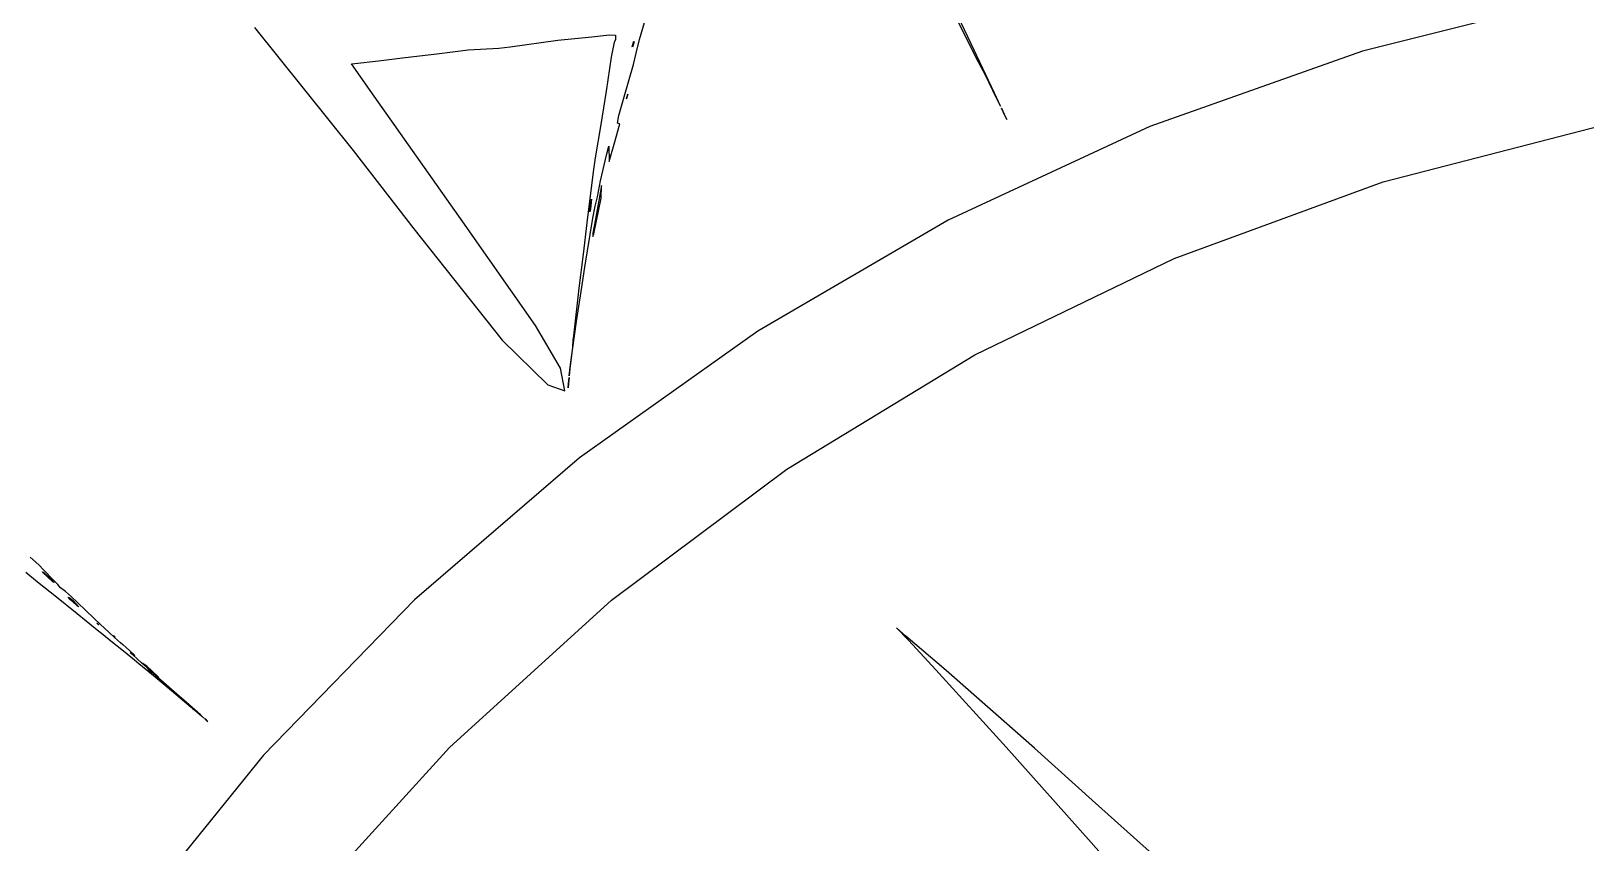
# Model space of a CAD drawing. Extents: x 0 to 792, y 0 to 189.
# Drawn here: x 344.04 to 383.71, y 133 to 153.72 of the extents above; entities that cross this region are included whole.
import ezdxf

# ---------------------------------------------------------------- set-up
doc = ezdxf.new("R2010")
doc.units = 0

msp = doc.modelspace()

# ---------------------------------------------------------------- linework, layer by layer
at = {"layer": 'Layer 1'}
for p, q in [((383.68398, 154.629333), (378.011557, 153.202669)), ((359.565502, 153.506871), (359.68782, 153.939438)), ((367.530522, 154.269824), (368.203709, 152.934704)), ((368.022223, 153.39224), (367.605663, 154.268336)), ((349.73938, 153.81294), (352.25732, 150.67114)), ((357.482521, 153.488809), (358.349067, 153.572387)), ((358.349067, 153.572387), (358.721434, 153.610467)), ((358.721434, 153.610467), (358.80905, 153.623325)), ((358.80905, 153.623325), (358.948843, 153.612445)), ((358.948843, 153.612445), (358.952419, 153.504964)), ((354.394192, 153.140982), (355.18913, 153.243685)), ((355.18913, 153.243685), (355.975118, 153.28489)), ((355.975118, 153.28489), (356.263831, 153.320249)), ((356.263831, 153.320249), (357.482521, 153.488809)), ((358.878598, 153.267664), (358.841805, 153.052611)), ((358.905776, 153.390227), (358.878598, 153.267664)), ((358.912372, 153.420726), (358.905776, 153.390227)), ((358.916647, 153.429791), (358.912372, 153.420726)), ((358.9246, 153.444712), (358.916647, 153.429791)), ((358.952419, 153.504964), (358.9246, 153.444712)), ((359.378341, 153.321232), (359.41639, 153.4616)), ((359.387109, 153.306231), (359.378341, 153.321232)), ((359.42421, 153.44759), (359.387109, 153.306231)), ((359.411798, 152.8689), (359.473927, 153.153927)), ((359.41639, 153.4616), (359.42421, 153.44759)), ((359.473927, 153.153927), (359.565502, 153.506871)), ((368.617486, 152.13188), (368.022223, 153.39224)), ((378.011557, 153.202669), (372.588904, 151.280122)), ((352.2172, 152.880768), (352.295392, 152.889833)), ((352.78949, 152.060143), (352.2172, 152.880768)), ((352.295392, 152.889833), (352.900329, 152.959895)), ((352.900329, 152.959895), (353.58656, 153.04133)), ((353.58656, 153.04133), (354.394192, 153.140982)), ((358.841805, 153.052611), (358.70775, 152.188961)), ((359.172025, 152.040691), (359.411798, 152.8689)), ((368.203709, 152.934704), (368.269483, 152.807272)), ((368.269483, 152.807272), (368.371227, 152.621488)), ((368.371227, 152.621488), (368.675462, 151.997941)), ((355.05799, 148.846723), (352.78949, 152.060143)), ((358.70775, 152.188961), (358.578921, 151.331571)), ((359.036208, 151.561391), (359.172025, 152.040691)), ((359.231272, 151.992057), (359.250486, 152.045798)), ((359.235, 152.035), (359.231272, 151.992057)), ((359.262621, 152.105228), (359.235, 152.035)), ((359.235, 152.035), (359.235, 152.035)), ((359.250486, 152.045798), (359.262621, 152.105228)), ((368.770766, 151.806137), (368.617486, 152.13188)), ((368.675462, 151.997941), (368.770766, 151.806137)), ((359.005217, 151.370166), (359.036208, 151.561391)), ((368.879753, 151.58154), (368.796052, 151.75529)), ((368.796052, 151.75529), (368.870914, 151.5986)), ((368.870914, 151.5986), (368.936, 151.464)), ((368.936, 151.464), (368.879753, 151.58154)), ((358.578921, 151.331571), (358.432448, 150.483336)), ((358.914466, 150.830857), (359.059246, 151.349971)), ((359.059246, 151.349971), (359.005217, 151.370166)), ((372.588904, 151.280122), (367.437283, 148.89049)), ((368.936, 151.464), (368.936, 151.464)), ((378.542915, 149.870017), (384.11257, 151.305533)), ((358.725708, 150.582333), (358.776945, 150.778833)), ((358.776945, 150.778833), (358.790853, 150.390213)), ((358.790853, 150.390213), (358.914466, 150.830857)), ((352.25732, 150.67114), (353.80644, 148.67456)), ((358.432448, 150.483336), (358.380211, 150.127835)), ((358.567305, 149.896638), (358.725708, 150.582333)), ((358.380211, 150.127835), (358.218955, 148.821815)), ((358.59479, 149.780537), (358.439768, 148.916887)), ((358.488579, 149.486242), (358.567305, 149.896638)), ((358.585, 149.451), (358.59479, 149.780537)), ((373.201783, 147.911361), (378.542915, 149.870017)), ((358.3131, 149.1811), (358.293175, 149.103537)), ((358.297346, 149.160244), (358.341463, 149.424666)), ((358.341463, 149.424666), (358.3131, 149.1811)), ((358.368352, 148.943557), (358.434003, 149.249932)), ((358.394141, 148.546067), (358.585, 149.451)), ((358.434003, 149.249932), (358.488579, 149.486242)), ((358.585, 149.451), (358.585, 149.451)), ((356.90459, 146.202863), (355.05799, 148.846723)), ((358.218955, 148.821815), (358.120787, 148.020973)), ((358.170049, 147.694897), (358.368352, 148.943557)), ((358.293175, 149.103537), (358.297346, 149.160244)), ((358.439768, 148.916887), (358.3753, 148.563201)), ((367.437283, 148.89049), (362.577956, 146.062572)), ((353.80644, 148.67456), (356.05559, 145.83394)), ((358.3753, 148.563201), (358.368459, 148.47543)), ((358.368459, 148.47543), (358.394141, 148.546067)), ((358.120787, 148.020973), (358.018448, 147.156496)), ((358.072262, 147.07168), (358.170049, 147.694897)), ((368.118635, 145.459026), (373.201783, 147.911361)), ((358.018448, 147.156496), (357.875977, 145.945176)), ((357.95735, 146.302817), (358.072262, 147.07168)), ((357.544458, 145.119963), (356.90459, 146.202863)), ((357.802371, 145.210687), (357.95735, 146.302817)), ((362.577956, 146.062572), (358.032185, 142.825167)), ((356.05559, 145.83394), (357.22743, 144.69094)), ((357.850487, 145.65158), (357.786112, 145.097846)), ((357.863994, 145.828381), (357.850487, 145.65158)), ((357.875977, 145.945176), (357.863994, 145.828381)), ((363.322933, 142.542474), (368.118635, 145.459026)), ((357.659087, 144.539331), (357.544458, 145.119963)), ((357.751386, 144.720679), (357.766603, 144.87703)), ((357.766603, 144.87703), (357.752492, 144.736658)), ((357.770802, 144.922115), (357.802371, 145.210687)), ((357.786112, 145.097846), (357.770802, 144.922115)), ((357.22743, 144.69094), (357.659087, 144.539331)), ((357.752492, 144.736658), (357.741, 144.616)), ((357.741, 144.616), (357.751386, 144.720679)), ((357.741, 144.616), (357.741, 144.616)), ((358.032185, 142.825167), (353.821234, 139.207074)), ((358.844138, 139.191165), (363.322933, 142.542474)), ((344.231203, 140.094693), (344.009746, 140.293171)), ((344.355697, 139.97196), (344.231203, 140.094693)), ((343.900847, 139.912272), (344.150069, 139.702914)), ((344.150069, 139.702914), (344.245291, 139.629638)), ((344.337039, 139.89992), (344.328374, 139.914508)), ((344.328374, 139.914508), (344.353, 139.908)), ((344.595616, 139.66072), (344.337039, 139.89992)), ((344.352566, 139.908243), (344.492266, 139.785431)), ((344.353, 139.908), (344.352566, 139.908243)), ((344.619146, 139.699218), (344.355697, 139.97196)), ((344.492266, 139.785431), (344.609628, 139.668715)), ((344.614584, 139.649182), (344.595616, 139.66072)), ((344.609628, 139.668715), (344.614584, 139.649182)), ((344.715883, 139.596771), (344.619146, 139.699218)), ((344.245291, 139.629638), (344.64628, 139.316422)), ((344.64628, 139.316422), (345.209293, 138.857396)), ((344.791107, 139.512449), (344.715883, 139.596771)), ((344.915815, 139.417577), (344.791107, 139.512449)), ((345.06765, 139.283474), (344.915815, 139.417577)), ((345.047125, 139.200707), (344.982229, 139.270356)), ((344.982229, 139.270356), (345.006, 139.263)), ((345.005969, 139.263433), (345.108362, 139.185952)), ((345.006, 139.263), (345.005969, 139.263433)), ((345.216418, 139.143021), (345.06765, 139.283474)), ((345.195275, 139.064871), (345.047125, 139.200707)), ((345.108362, 139.185952), (345.251082, 139.030911)), ((345.220111, 139.043111), (345.195275, 139.064871)), ((345.440655, 138.924347), (345.216418, 139.143021)), ((345.253955, 139.021846), (345.220111, 139.043111)), ((345.251082, 139.030911), (345.253955, 139.021846)), ((345.815801, 138.561511), (345.440655, 138.924347)), ((353.821234, 139.207074), (349.966363, 135.237092)), ((354.711712, 135.434562), (358.844138, 139.191165)), ((345.209293, 138.857396), (345.443732, 138.667571)), ((345.443732, 138.667571), (345.766478, 138.407851)), ((345.760408, 138.56694), (345.717205, 138.606008)), ((345.717205, 138.606008), (345.723, 138.604)), ((345.723, 138.604), (345.72318, 138.60436)), ((345.72318, 138.60436), (345.76594, 138.566034)), ((345.76594, 138.566034), (345.760408, 138.56694)), ((345.904811, 138.485433), (345.815801, 138.561511)), ((346.163967, 138.2436), (345.904811, 138.485433)), ((366.360591, 138.274345), (366.12374, 138.489909)), ((366.12374, 138.489909), (366.42511, 138.175189)), ((345.766478, 138.407851), (345.836661, 138.351308)), ((345.836661, 138.351308), (346.118237, 138.126862)), ((346.118237, 138.126862), (346.39705, 137.902913)), ((346.162642, 138.269022), (346.144043, 138.284846)), ((346.144043, 138.284846), (346.166, 138.262)), ((346.179476, 138.252122), (346.162642, 138.269022)), ((346.315495, 138.102322), (346.163967, 138.2436)), ((346.166, 138.262), (346.179476, 138.252122)), ((346.375933, 138.053113), (346.315495, 138.102322)), ((367.383681, 137.398085), (366.360591, 138.274345)), ((366.42511, 138.175189), (367.122808, 137.414318)), ((346.381413, 138.066796), (346.375933, 138.053113)), ((346.546459, 137.912579), (346.381413, 138.066796)), ((346.39705, 137.902913), (346.673597, 137.672205)), ((346.687807, 137.779627), (346.546459, 137.912579)), ((346.630191, 137.796441), (346.566787, 137.854799)), ((346.566787, 137.854799), (346.687807, 137.779627)), ((346.852017, 137.597714), (346.630191, 137.796441)), ((346.673597, 137.672205), (346.789291, 137.577912)), ((346.789291, 137.577912), (347.203909, 137.237414)), ((346.983228, 137.482898), (346.852017, 137.597714)), ((346.887, 137.583), (347.15959, 137.344215)), ((346.989134, 137.511124), (346.887, 137.583)), ((346.887, 137.583), (346.887, 137.583)), ((347.058401, 137.412507), (346.983228, 137.482898)), ((347.275211, 137.248519), (346.989134, 137.511124)), ((347.094428, 137.3407), (347.010405, 137.413977)), ((347.010405, 137.413977), (347.087, 137.351)), ((347.155982, 137.322579), (347.058401, 137.412507)), ((347.087, 137.35125), (347.112118, 137.327018)), ((347.087, 137.351), (347.087, 137.35125)), ((347.112118, 137.327018), (347.094428, 137.3407)), ((347.552704, 136.976561), (347.155982, 137.322579)), ((347.15959, 137.344215), (347.271398, 137.244562)), ((367.122808, 137.414318), (368.916168, 135.439748)), ((369.639661, 135.414345), (367.383681, 137.398085)), ((347.203909, 137.237414), (347.458008, 137.025333)), ((347.271398, 137.244562), (347.298548, 137.223379)), ((347.298548, 137.223379), (347.275211, 137.248519)), ((347.458008, 137.025333), (347.733174, 136.794475)), ((347.75278, 136.800418), (347.552704, 136.976561)), ((347.733174, 136.794475), (348.121952, 136.464775)), ((348.001251, 136.581744), (347.75278, 136.800418)), ((348.357669, 136.26688), (348.001251, 136.581744)), ((348.121952, 136.464775), (348.159414, 136.433372)), ((348.159414, 136.433372), (348.215486, 136.388036)), ((348.215486, 136.388036), (348.394254, 136.233079)), ((348.449468, 136.1856), (348.357669, 136.26688)), ((348.394254, 136.233079), (348.449468, 136.1856)), ((348.513588, 136.129351), (348.464636, 136.17213)), ((348.464636, 136.17213), (348.50857, 136.133553)), ((348.50857, 136.133553), (348.547, 136.1)), ((348.547, 136.1), (348.513588, 136.129351)), ((348.547, 136.1), (348.547, 136.1)), ((350.955118, 131.302126), (354.711712, 135.434562)), ((368.916168, 135.439748), (371.091398, 133.013978)), ((371.194541, 134.012295), (369.639661, 135.414345)), ((349.966363, 135.237092), (346.488836, 130.944019)), ((373.685551, 131.792255), (371.194541, 134.012295)), ((371.091398, 133.013978), (373.550138, 130.223228))]:
    msp.add_line(p, q, dxfattribs=at)

doc.saveas('drawing.dxf')
